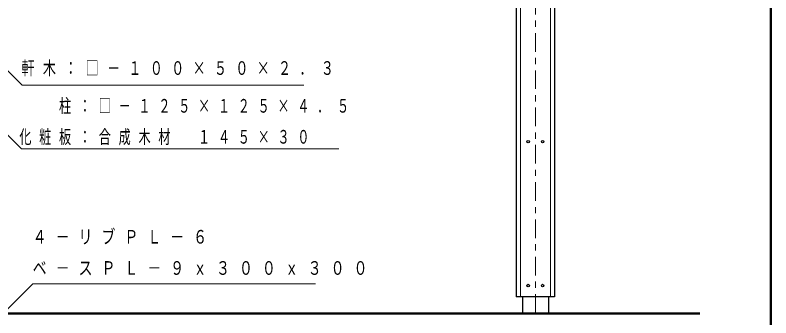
# Model space of a CAD drawing. Units: millimetres on the paper. Extents: x -385 to 0, y 0 to 267.
# Drawn here: x -121.7 to 0, y 135.8 to 184.5 of the extents above; entities that cross this region are included whole.
import ezdxf

# ---------------------------------------------------------------- set-up
doc = ezdxf.new("R2010")
doc.units = ezdxf.units.MM
doc.linetypes.add('USER2', pattern=[6, 3, -1, 1, -1])
doc.layers.add('LY_1', color=190, linetype='Continuous', lineweight=25)
doc.styles.add('ＭＳ ゴシック', font='')
doc.styles.get('ＭＳ ゴシック').set_extended_font_data('MS Gothic')

msp = doc.modelspace()

# ---------------------------------------------------------------- linework, layer by layer
at = {"layer": 'LY_1', "color": 7, "lineweight": 50}
for p, q in [((0, 0), (0, 267)), ((-135.826, 136.471), (-11.427, 136.471))]:
    msp.add_line(p, q, dxfattribs=at)
at = {"layer": 'LY_1', "color": 7, "linetype": 'USER2', "lineweight": 13}
msp.add_line((-37.909, 229.611), (-37.909, 136.108), dxfattribs=at)
at = {"layer": 'LY_1', "color": 40}
for p, q in [((-40.993, 212.304), (-40.993, 139.138)), ((-34.826, 212.304), (-34.826, 139.138))]:
    msp.add_line(p, q, dxfattribs=at)
at = {"layer": 'LY_1', "color": 40, "lineweight": 13}
for p, q in [((-40.326, 212.304), (-40.326, 139.138)), ((-35.493, 212.304), (-35.493, 139.138))]:
    msp.add_line(p, q, dxfattribs=at)
at = {"layer": 'LY_1', "color": 7}
for p, q in [((-34.826, 139.138), (-40.993, 139.138)), ((-39.993, 139.138), (-39.993, 136.471)), ((-35.826, 139.138), (-35.826, 136.471))]:
    msp.add_line(p, q, dxfattribs=at)
at = {"layer": 'LY_1', "color": 7, "lineweight": 13}
for points in [[(-157.877, 210.535), (-120.554, 173.212), (-75.168, 173.212)], [(-135.273, 177.621), (-120.636, 162.983), (-69.543, 162.983)], [(-137.882, 122.311), (-118.813, 141.264), (-73.319, 141.264)]]:
    msp.add_lwpolyline(points, dxfattribs=at)
at = {"layer": 'LY_1', "color": 7}
for centre in [(-39.076, 164.138), (-36.743, 164.138), (-39.076, 140.971), (-36.743, 140.971)]:
    msp.add_circle(centre, 0.208, dxfattribs=at)

# ---------------------------------------------------------------- texts
at = {"layer": 'LY_1', "color": 7, "char_height": 2.199, "attachment_point": 4, "style": 'ＭＳ ゴシック'}
for s, insert in [('\\T1.64;\\W0.7;軒木：□－１００×５０×２．３', (-120.642, 175.862)), ('\\T1.64;\\W0.65;\u3000\u3000柱：□－１２５×１２５×４．５', (-120.992, 169.783)), ('\\T1.64;\\W0.65;化粧板：合成木材\u3000１４５×３０\u3000\u3000', (-120.992, 164.783)), ('\\T1.64;\\W0.75;４－リブＰＬ－６', (-118.842, 148.764)), ('\\T1.64;\\W0.75;ベ－スＰＬ－９ｘ３００ｘ３００', (-118.842, 143.764))]:
    msp.add_mtext(s, dxfattribs=dict(at, insert=insert))

doc.saveas('drawing.dxf')
